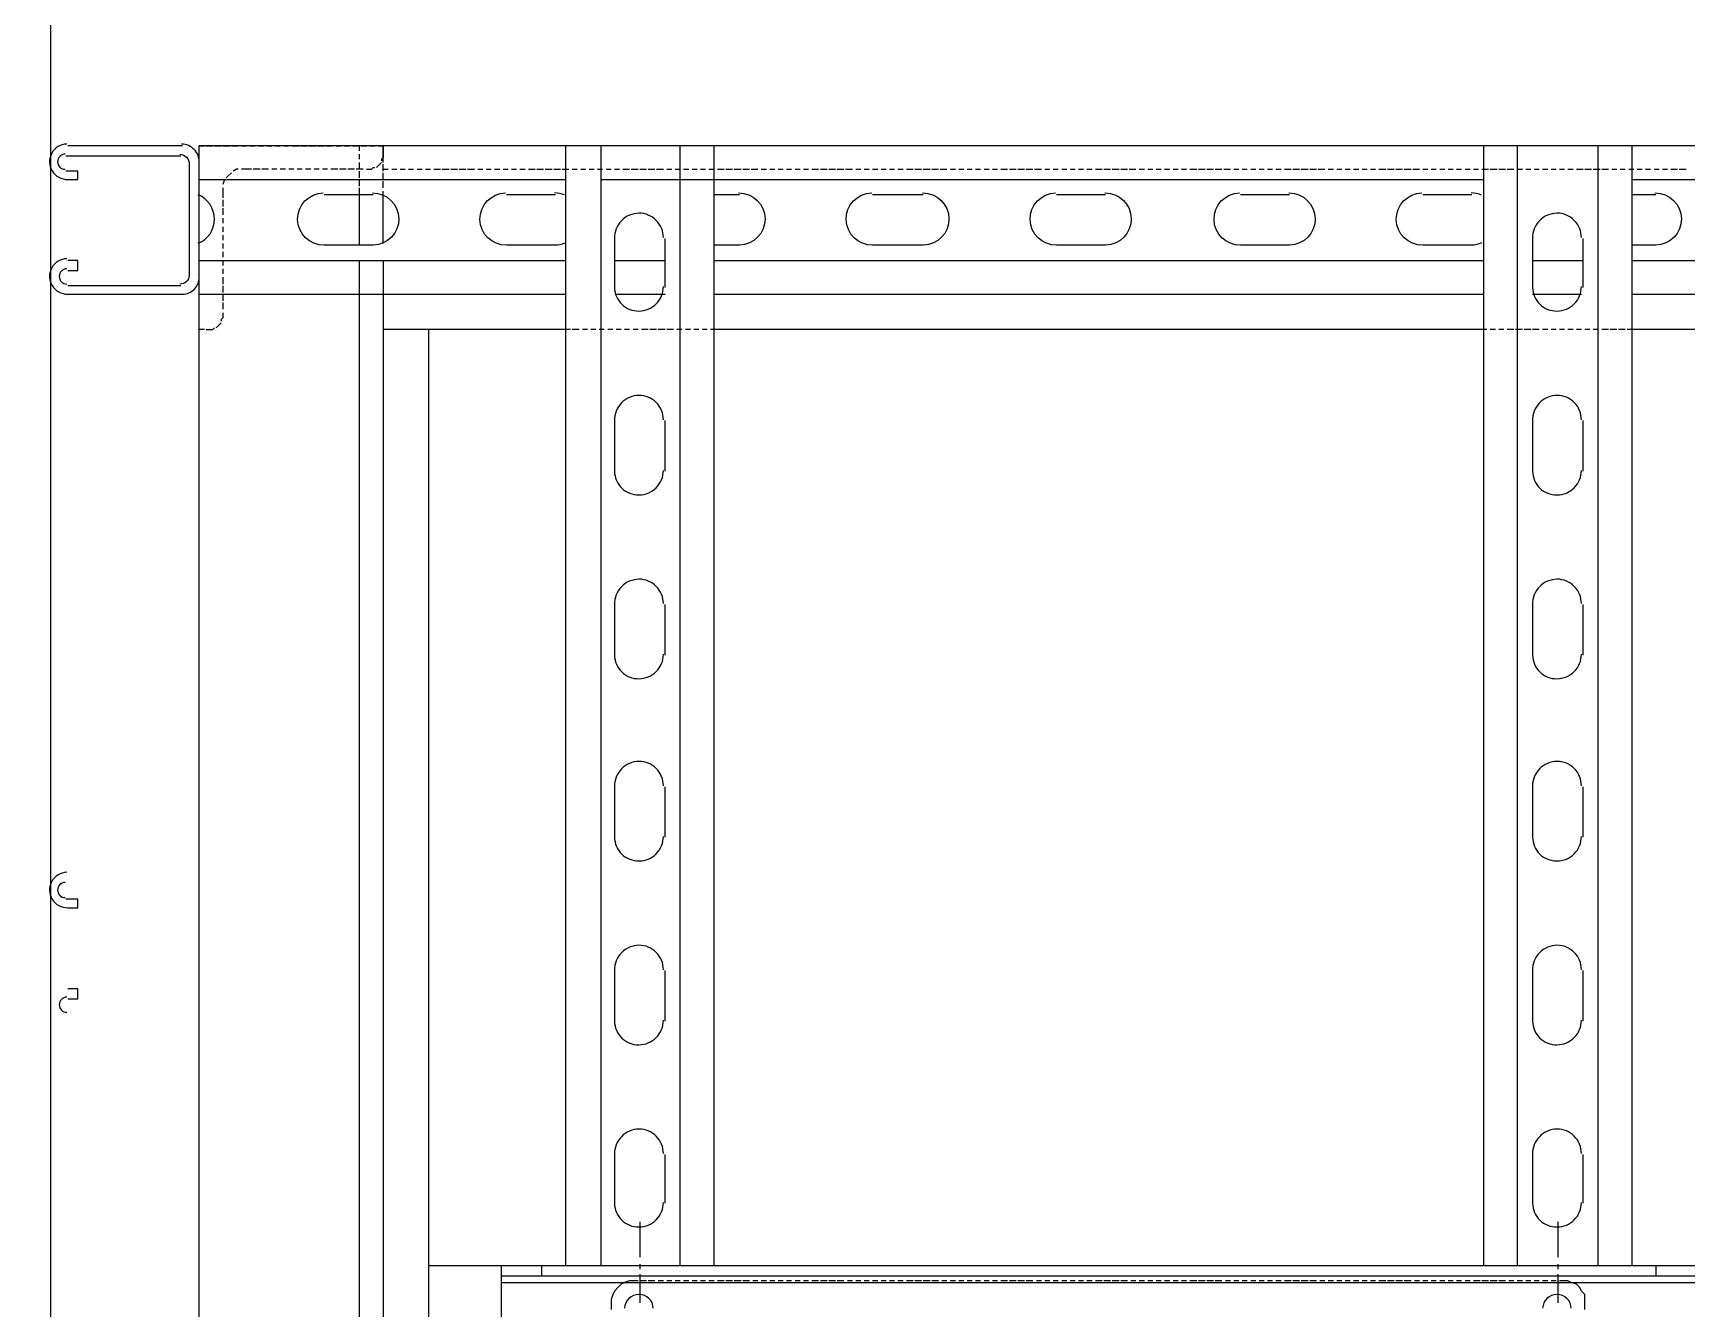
# Model space of a CAD drawing. Header units: feet. Extents: x -4 to 2246, y -9 to 1440.
# Drawn here: x 2076.008 to 2078.622, y 1386.672 to 1388.69 of the extents above; entities that cross this region are included whole.
import ezdxf

# ---------------------------------------------------------------- set-up
doc = ezdxf.new("R2010")
doc.units = ezdxf.units.FT
doc.header["$MEASUREMENT"] = 0
doc.layers.add('PDF8_LP_OBJ-Hidden', color=7, linetype='Continuous')
doc.layers.add('PDF8_LP_OBJ-Misc', color=7, linetype='Continuous')

msp = doc.modelspace()

# ---------------------------------------------------------------- linework, layer by layer
at = {"layer": 'PDF8_LP_OBJ-Hidden', "lineweight": 25}
for points in [[(2076.270812, 1388.503493), (2076.270812, 1388.511494), (2076.278814, 1388.511494)], [(2076.270812, 1388.490157), (2076.270812, 1388.500826)], [(2076.270812, 1388.476821), (2076.270812, 1388.48749)], [(2076.281481, 1388.511494), (2076.29215, 1388.511494)], [(2076.294817, 1388.511494), (2076.305485, 1388.511494)], [(2076.308152, 1388.511494), (2076.318821, 1388.511494)], [(2076.321488, 1388.511494), (2076.332157, 1388.511494)], [(2076.337491, 1388.511494), (2076.345493, 1388.511494)], [(2076.350827, 1388.511494), (2076.358829, 1388.511494)], [(2076.364163, 1388.511494), (2076.372164, 1388.511494)], [(2076.377499, 1388.511494), (2076.3855, 1388.511494)], [(2076.390835, 1388.511494), (2076.398836, 1388.511494)], [(2076.40417, 1388.511494), (2076.412172, 1388.511494)], [(2076.417506, 1388.511494), (2076.428175, 1388.511494)], [(2076.430842, 1388.511494), (2076.441511, 1388.511494)], [(2076.444178, 1388.511494), (2076.454846, 1388.511494)], [(2076.457514, 1388.511494), (2076.468182, 1388.511494)], [(2076.470849, 1388.511494), (2076.481518, 1388.511494)], [(2076.486852, 1388.511494), (2076.494854, 1388.511494)], [(2076.500188, 1388.511494), (2076.50819, 1388.511494)], [(2076.513524, 1388.511494), (2076.521526, 1388.511494)], [(2076.524193, 1388.503493), (2076.524193, 1388.511494)], [(2076.524193, 1388.490157), (2076.524193, 1388.498158)], [(2076.52686, 1388.511494), (2076.534861, 1388.511494)], [(2076.540196, 1388.511494), (2076.548197, 1388.511494)], [(2076.553531, 1388.511494), (2076.561533, 1388.511494)], [(2076.561533, 1388.492824), (2076.558866, 1388.490157), (2076.558866, 1388.48749)], [(2076.561533, 1388.484823), (2076.561533, 1388.511494)], [(2076.270812, 1388.463485), (2076.270812, 1388.474154)], [(2076.321488, 1388.46882), (2076.316154, 1388.463485), (2076.313487, 1388.460818)], [(2076.332157, 1388.474154), (2076.32949, 1388.474154), (2076.324155, 1388.471487)], [(2076.353494, 1388.474154), (2076.337491, 1388.474154)], [(2076.36683, 1388.474154), (2076.356161, 1388.474154)], [(2076.380166, 1388.474154), (2076.369497, 1388.474154)], [(2076.393502, 1388.474154), (2076.3855, 1388.474154)], [(2076.406838, 1388.474154), (2076.398836, 1388.474154)], [(2076.420173, 1388.474154), (2076.412172, 1388.474154)], [(2076.433509, 1388.474154), (2076.425508, 1388.474154)], [(2076.446845, 1388.474154), (2076.438843, 1388.474154)], [(2076.460181, 1388.474154), (2076.452179, 1388.474154)], [(2076.473517, 1388.474154), (2076.465515, 1388.474154)], [(2076.48952, 1388.474154), (2076.478851, 1388.474154)], [(2076.502855, 1388.474154), (2076.492187, 1388.474154)], [(2076.516191, 1388.474154), (2076.505523, 1388.474154)], [(2076.529527, 1388.474154), (2076.518858, 1388.474154)], [(2076.524193, 1388.474154), (2076.524193, 1388.484823)], [(2076.524193, 1388.460818), (2076.524193, 1388.471487)], [(2076.534861, 1388.474154), (2076.542863, 1388.474154), (2076.54553, 1388.476821), (2076.548197, 1388.476821)], [(2076.550864, 1388.476821), (2076.556199, 1388.482155), (2076.558866, 1388.484823)], [(2076.561533, 1388.471487), (2076.561533, 1388.482155)], [(2076.561533, 1388.474154), (2076.569534, 1388.474154)], [(2076.561533, 1388.458151), (2076.561533, 1388.46882)], [(2076.574869, 1388.474154), (2076.58287, 1388.474154)], [(2076.588205, 1388.474154), (2076.596206, 1388.474154)], [(2076.60154, 1388.474154), (2076.609542, 1388.474154)], [(2076.614876, 1388.474154), (2076.622878, 1388.474154)], [(2076.628212, 1388.474154), (2076.636214, 1388.474154)], [(2076.641548, 1388.474154), (2076.652217, 1388.474154)], [(2076.654884, 1388.474154), (2076.665552, 1388.474154)], [(2076.668219, 1388.474154), (2076.678888, 1388.474154)], [(2076.681555, 1388.474154), (2076.692224, 1388.474154)], [(2076.694891, 1388.474154), (2076.70556, 1388.474154)], [(2076.710894, 1388.474154), (2076.718896, 1388.474154)], [(2076.72423, 1388.474154), (2076.732231, 1388.474154)], [(2076.737566, 1388.474154), (2076.745567, 1388.474154)], [(2076.750902, 1388.474154), (2076.758903, 1388.474154)], [(2076.764237, 1388.474154), (2076.772239, 1388.474154)], [(2076.777573, 1388.474154), (2076.785575, 1388.474154)], [(2076.790909, 1388.474154), (2076.801578, 1388.474154)], [(2076.804245, 1388.474154), (2076.814913, 1388.474154)], [(2076.817581, 1388.474154), (2076.828249, 1388.474154)], [(2076.830916, 1388.474154), (2076.841585, 1388.474154)], [(2076.844252, 1388.474154), (2076.854921, 1388.474154)], [(2076.860255, 1388.474154), (2076.868257, 1388.474154)], [(2076.873591, 1388.474154), (2076.881593, 1388.474154)], [(2076.886927, 1388.474154), (2076.894928, 1388.474154)], [(2076.900263, 1388.474154), (2076.908264, 1388.474154)], [(2076.913598, 1388.474154), (2076.9216, 1388.474154)], [(2076.926934, 1388.474154), (2076.934936, 1388.474154)], [(2076.94027, 1388.474154), (2076.950939, 1388.474154)], [(2076.953606, 1388.474154), (2076.964275, 1388.474154)], [(2076.966942, 1388.474154), (2076.97761, 1388.474154)], [(2076.980278, 1388.474154), (2076.990946, 1388.474154)], [(2076.993613, 1388.474154), (2077.004282, 1388.474154)], [(2077.009616, 1388.474154), (2077.017618, 1388.474154)], [(2077.022952, 1388.474154), (2077.030954, 1388.474154)], [(2077.036288, 1388.474154), (2077.044289, 1388.474154)], [(2077.049624, 1388.474154), (2077.057625, 1388.474154)], [(2077.06296, 1388.474154), (2077.070961, 1388.474154)], [(2077.076295, 1388.474154), (2077.084297, 1388.474154)], [(2077.089631, 1388.474154), (2077.1003, 1388.474154)], [(2077.102967, 1388.474154), (2077.113636, 1388.474154)], [(2077.116303, 1388.474154), (2077.126972, 1388.474154)], [(2077.129639, 1388.474154), (2077.140307, 1388.474154)], [(2077.142975, 1388.474154), (2077.153643, 1388.474154)], [(2077.158977, 1388.474154), (2077.166979, 1388.474154)], [(2077.172313, 1388.474154), (2077.180315, 1388.474154)], [(2077.185649, 1388.474154), (2077.193651, 1388.474154)], [(2077.198985, 1388.474154), (2077.206986, 1388.474154)], [(2077.212321, 1388.474154), (2077.220322, 1388.474154)], [(2077.225657, 1388.474154), (2077.233658, 1388.474154)], [(2077.238992, 1388.474154), (2077.249661, 1388.474154)], [(2077.252328, 1388.474154), (2077.262997, 1388.474154)], [(2077.265664, 1388.474154), (2077.276333, 1388.474154)], [(2077.279, 1388.474154), (2077.289668, 1388.474154)], [(2077.292336, 1388.474154), (2077.303004, 1388.474154)], [(2077.308339, 1388.474154), (2077.31634, 1388.474154)], [(2077.321674, 1388.474154), (2077.329676, 1388.474154)], [(2077.33501, 1388.474154), (2077.343012, 1388.474154)], [(2077.348346, 1388.474154), (2077.356348, 1388.474154)], [(2077.361682, 1388.474154), (2077.369683, 1388.474154)], [(2077.375018, 1388.474154), (2077.383019, 1388.474154)], [(2077.388354, 1388.474154), (2077.399022, 1388.474154)], [(2077.401689, 1388.474154), (2077.412358, 1388.474154)], [(2077.415025, 1388.474154), (2077.425694, 1388.474154)], [(2077.428361, 1388.474154), (2077.43903, 1388.474154)], [(2077.441697, 1388.474154), (2077.452365, 1388.474154)], [(2077.4577, 1388.474154), (2077.465701, 1388.474154)], [(2077.471036, 1388.474154), (2077.479037, 1388.474154)], [(2077.484371, 1388.474154), (2077.492373, 1388.474154)], [(2077.497707, 1388.474154), (2077.505709, 1388.474154)], [(2077.511043, 1388.474154), (2077.519045, 1388.474154)], [(2077.524379, 1388.474154), (2077.53238, 1388.474154)], [(2077.537715, 1388.474154), (2077.548383, 1388.474154)], [(2077.55105, 1388.474154), (2077.561719, 1388.474154)], [(2077.564386, 1388.474154), (2077.575055, 1388.474154)], [(2077.577722, 1388.474154), (2077.588391, 1388.474154)], [(2077.591058, 1388.474154), (2077.601727, 1388.474154)], [(2077.607061, 1388.474154), (2077.615062, 1388.474154)], [(2077.620397, 1388.474154), (2077.628398, 1388.474154)], [(2077.633733, 1388.474154), (2077.641734, 1388.474154)], [(2077.647068, 1388.474154), (2077.65507, 1388.474154)], [(2077.660404, 1388.474154), (2077.668406, 1388.474154)], [(2077.67374, 1388.474154), (2077.681741, 1388.474154)], [(2077.687076, 1388.474154), (2077.697744, 1388.474154)], [(2077.700412, 1388.474154), (2077.71108, 1388.474154)], [(2077.713747, 1388.474154), (2077.724416, 1388.474154)], [(2077.727083, 1388.474154), (2077.737752, 1388.474154)], [(2077.740419, 1388.474154), (2077.751088, 1388.474154)], [(2077.756422, 1388.474154), (2077.764424, 1388.474154)], [(2077.769758, 1388.474154), (2077.777759, 1388.474154)], [(2077.783094, 1388.474154), (2077.791095, 1388.474154)], [(2077.796429, 1388.474154), (2077.804431, 1388.474154)], [(2077.809765, 1388.474154), (2077.817767, 1388.474154)], [(2077.823101, 1388.474154), (2077.831103, 1388.474154)], [(2077.836437, 1388.474154), (2077.847106, 1388.474154)], [(2077.849773, 1388.474154), (2077.860441, 1388.474154)], [(2077.863109, 1388.474154), (2077.873777, 1388.474154)], [(2077.876444, 1388.474154), (2077.887113, 1388.474154)], [(2077.88978, 1388.474154), (2077.900449, 1388.474154)], [(2077.905783, 1388.474154), (2077.913785, 1388.474154)], [(2077.919119, 1388.474154), (2077.92712, 1388.474154)], [(2077.932455, 1388.474154), (2077.940456, 1388.474154)], [(2077.945791, 1388.474154), (2077.953792, 1388.474154)], [(2077.959126, 1388.474154), (2077.967128, 1388.474154)], [(2077.972462, 1388.474154), (2077.980464, 1388.474154)], [(2077.985798, 1388.474154), (2077.996467, 1388.474154)], [(2077.999134, 1388.474154), (2078.009803, 1388.474154)], [(2078.01247, 1388.474154), (2078.023138, 1388.474154)], [(2078.025805, 1388.474154), (2078.036474, 1388.474154)], [(2078.039141, 1388.474154), (2078.04981, 1388.474154)], [(2078.055144, 1388.474154), (2078.063146, 1388.474154)], [(2078.06848, 1388.474154), (2078.076482, 1388.474154)], [(2078.081816, 1388.474154), (2078.089817, 1388.474154)], [(2078.095152, 1388.474154), (2078.103153, 1388.474154)], [(2078.108488, 1388.474154), (2078.116489, 1388.474154)], [(2078.121823, 1388.474154), (2078.129825, 1388.474154)], [(2078.135159, 1388.474154), (2078.145828, 1388.474154)], [(2078.148495, 1388.474154), (2078.159164, 1388.474154)], [(2078.161831, 1388.474154), (2078.172499, 1388.474154)], [(2078.175167, 1388.474154), (2078.185835, 1388.474154)], [(2078.188502, 1388.474154), (2078.199171, 1388.474154)], [(2078.204505, 1388.474154), (2078.212507, 1388.474154)], [(2078.217841, 1388.474154), (2078.225843, 1388.474154)], [(2078.231177, 1388.474154), (2078.239179, 1388.474154)], [(2078.244513, 1388.474154), (2078.252514, 1388.474154)], [(2078.257849, 1388.474154), (2078.26585, 1388.474154)], [(2078.271184, 1388.474154), (2078.279186, 1388.474154)], [(2078.28452, 1388.474154), (2078.292522, 1388.474154)], [(2078.297856, 1388.474154), (2078.308525, 1388.474154)], [(2078.311192, 1388.474154), (2078.321861, 1388.474154)], [(2078.324528, 1388.474154), (2078.335196, 1388.474154)], [(2078.337864, 1388.474154), (2078.348532, 1388.474154)], [(2078.353867, 1388.474154), (2078.361868, 1388.474154)], [(2078.367202, 1388.474154), (2078.375204, 1388.474154)], [(2078.380538, 1388.474154), (2078.38854, 1388.474154)], [(2078.393874, 1388.474154), (2078.401875, 1388.474154)], [(2078.40721, 1388.474154), (2078.415211, 1388.474154)], [(2078.420546, 1388.474154), (2078.428547, 1388.474154)], [(2078.433881, 1388.474154), (2078.441883, 1388.474154)], [(2078.447217, 1388.474154), (2078.457886, 1388.474154)], [(2078.460553, 1388.474154), (2078.471222, 1388.474154)], [(2078.473889, 1388.474154), (2078.484558, 1388.474154)], [(2078.487225, 1388.474154), (2078.497893, 1388.474154)], [(2078.503228, 1388.474154), (2078.511229, 1388.474154)], [(2078.516563, 1388.474154), (2078.524565, 1388.474154)], [(2078.529899, 1388.474154), (2078.537901, 1388.474154)], [(2078.543235, 1388.474154), (2078.551237, 1388.474154)], [(2078.556571, 1388.474154), (2078.564572, 1388.474154)], [(2078.569907, 1388.474154), (2078.577908, 1388.474154)], [(2078.583243, 1388.474154), (2078.591244, 1388.474154)], [(2078.596578, 1388.474154), (2078.607247, 1388.474154)], [(2078.609914, 1388.474154), (2078.620583, 1388.474154)], [(2076.270812, 1388.45015), (2076.270812, 1388.458151)], [(2076.270812, 1388.436814), (2076.270812, 1388.444815)], [(2076.31082, 1388.458151), (2076.308152, 1388.45015)], [(2076.308152, 1388.444815), (2076.308152, 1388.428812)], [(2076.524193, 1388.447482), (2076.524193, 1388.458151)], [(2076.524193, 1388.434147), (2076.524193, 1388.444815)], [(2076.561533, 1388.444815), (2076.561533, 1388.455484)], [(2076.561533, 1388.431479), (2076.561533, 1388.439481)], [(2076.270812, 1388.423478), (2076.270812, 1388.431479)], [(2076.270812, 1388.410142), (2076.270812, 1388.418144)], [(2076.308152, 1388.426145), (2076.308152, 1388.415476)], [(2076.308152, 1388.412809), (2076.308152, 1388.402141)], [(2076.270812, 1388.396806), (2076.270812, 1388.404808)], [(2076.270812, 1388.38347), (2076.270812, 1388.391472)], [(2076.308152, 1388.396806), (2076.308152, 1388.388805)], [(2076.308152, 1388.38347), (2076.308152, 1388.375469)], [(2076.270812, 1388.370135), (2076.270812, 1388.378136)], [(2076.270812, 1388.354132), (2076.270812, 1388.3648)], [(2076.308152, 1388.370135), (2076.308152, 1388.362133)], [(2076.308152, 1388.356799), (2076.308152, 1388.348797)], [(2076.270812, 1388.340796), (2076.270812, 1388.351464)], [(2076.270812, 1388.32746), (2076.270812, 1388.338129)], [(2076.308152, 1388.343463), (2076.308152, 1388.335462)], [(2076.270812, 1388.314124), (2076.270812, 1388.324793)], [(2076.270812, 1388.300788), (2076.270812, 1388.30879)], [(2076.308152, 1388.330127), (2076.308152, 1388.322126)], [(2076.308152, 1388.316791), (2076.308152, 1388.30879)], [(2076.270812, 1388.287453), (2076.270812, 1388.295454)], [(2076.270812, 1388.274117), (2076.270812, 1388.282118)], [(2076.308152, 1388.303456), (2076.308152, 1388.292787)], [(2076.308152, 1388.29012), (2076.308152, 1388.279451)], [(2076.270812, 1388.260781), (2076.270812, 1388.268782)], [(2076.270812, 1388.247445), (2076.270812, 1388.255447)], [(2076.308152, 1388.276784), (2076.308152, 1388.266115)], [(2076.308152, 1388.263448), (2076.308152, 1388.252779)], [(2076.270812, 1388.234109), (2076.270812, 1388.242111)], [(2076.278814, 1388.220774), (2076.270812, 1388.220774), (2076.270812, 1388.228775)], [(2076.297484, 1388.223441), (2076.300151, 1388.226108), (2076.305485, 1388.231442)], [(2076.308152, 1388.247445), (2076.308152, 1388.239444), (2076.305485, 1388.236776), (2076.305485, 1388.234109)], [(2076.281481, 1388.220774), (2076.29215, 1388.220774), (2076.294817, 1388.223441)], [(2076.857588, 1388.220774), (2076.849587, 1388.220774)], [(2076.870924, 1388.220774), (2076.860255, 1388.220774)], [(2076.88426, 1388.220774), (2076.876258, 1388.220774)], [(2076.897596, 1388.220774), (2076.889594, 1388.220774)], [(2076.910931, 1388.220774), (2076.90293, 1388.220774)], [(2076.924267, 1388.220774), (2076.916266, 1388.220774)], [(2076.937603, 1388.220774), (2076.929601, 1388.220774)], [(2076.950939, 1388.220774), (2076.942937, 1388.220774)], [(2076.964275, 1388.220774), (2076.956273, 1388.220774)], [(2076.980278, 1388.220774), (2076.969609, 1388.220774)], [(2076.993613, 1388.220774), (2076.982945, 1388.220774)], [(2077.006949, 1388.220774), (2076.996281, 1388.220774)], [(2077.020285, 1388.220774), (2077.009616, 1388.220774)], [(2077.033621, 1388.220774), (2077.025619, 1388.220774)], [(2077.046957, 1388.220774), (2077.038955, 1388.220774)], [(2077.060292, 1388.220774), (2077.052291, 1388.220774)], [(2077.073628, 1388.220774), (2077.065627, 1388.220774)], [(2077.084297, 1388.220774), (2077.078963, 1388.220774)], [(2078.305858, 1388.220774), (2078.300523, 1388.220774)], [(2078.319193, 1388.220774), (2078.311192, 1388.220774)], [(2078.332529, 1388.220774), (2078.324528, 1388.220774)], [(2078.348532, 1388.220774), (2078.337864, 1388.220774)], [(2078.361868, 1388.220774), (2078.351199, 1388.220774)], [(2078.375204, 1388.220774), (2078.364535, 1388.220774)], [(2078.38854, 1388.220774), (2078.377871, 1388.220774)], [(2078.401875, 1388.220774), (2078.393874, 1388.220774)], [(2078.415211, 1388.220774), (2078.40721, 1388.220774)], [(2078.428547, 1388.220774), (2078.420546, 1388.220774)], [(2078.441883, 1388.220774), (2078.433881, 1388.220774)], [(2078.455219, 1388.220774), (2078.447217, 1388.220774)], [(2078.468555, 1388.220774), (2078.460553, 1388.220774)], [(2078.48189, 1388.220774), (2078.473889, 1388.220774)], [(2078.497893, 1388.220774), (2078.487225, 1388.220774)], [(2078.511229, 1388.220774), (2078.500561, 1388.220774)], [(2078.524565, 1388.220774), (2078.513896, 1388.220774)], [(2078.535234, 1388.220774), (2078.527232, 1388.220774)], [(2076.964275, 1386.716494), (2076.950939, 1386.716494), (2076.942937, 1386.713826), (2076.937603, 1386.711159), (2076.932269, 1386.705825), (2076.926934, 1386.700491), (2076.924267, 1386.695156), (2076.9216, 1386.687155), (2076.9216, 1386.671152)], [(2076.97761, 1386.716494), (2076.966942, 1386.716494)], [(2076.990946, 1386.716494), (2076.980278, 1386.716494)], [(2077.004282, 1386.716494), (2076.996281, 1386.716494)], [(2077.017618, 1386.716494), (2077.009616, 1386.716494)], [(2077.030954, 1386.716494), (2077.022952, 1386.716494)], [(2077.044289, 1386.716494), (2077.036288, 1386.716494)], [(2077.057625, 1386.716494), (2077.049624, 1386.716494)], [(2077.070961, 1386.716494), (2077.06296, 1386.716494)], [(2077.084297, 1386.716494), (2077.076295, 1386.716494)], [(2077.1003, 1386.716494), (2077.089631, 1386.716494)], [(2077.113636, 1386.716494), (2077.102967, 1386.716494)], [(2077.126972, 1386.716494), (2077.116303, 1386.716494)], [(2077.140307, 1386.716494), (2077.129639, 1386.716494)], [(2077.153643, 1386.716494), (2077.145642, 1386.716494)], [(2077.166979, 1386.716494), (2077.158977, 1386.716494)], [(2077.180315, 1386.716494), (2077.172313, 1386.716494)], [(2077.193651, 1386.716494), (2077.185649, 1386.716494)], [(2077.206986, 1386.716494), (2077.198985, 1386.716494)], [(2077.220322, 1386.716494), (2077.212321, 1386.716494)], [(2077.233658, 1386.716494), (2077.225657, 1386.716494)], [(2077.249661, 1386.716494), (2077.238992, 1386.716494)], [(2077.262997, 1386.716494), (2077.252328, 1386.716494)], [(2077.276333, 1386.716494), (2077.265664, 1386.716494)], [(2077.289668, 1386.716494), (2077.279, 1386.716494)], [(2077.303004, 1386.716494), (2077.295003, 1386.716494)], [(2077.31634, 1386.716494), (2077.308339, 1386.716494)], [(2077.329676, 1386.716494), (2077.321674, 1386.716494)], [(2077.343012, 1386.716494), (2077.33501, 1386.716494)], [(2077.356348, 1386.716494), (2077.348346, 1386.716494)], [(2077.369683, 1386.716494), (2077.361682, 1386.716494)], [(2077.383019, 1386.716494), (2077.375018, 1386.716494)], [(2077.399022, 1386.716494), (2077.388354, 1386.716494)], [(2077.412358, 1386.716494), (2077.401689, 1386.716494)], [(2077.425694, 1386.716494), (2077.415025, 1386.716494)], [(2077.43903, 1386.716494), (2077.428361, 1386.716494)], [(2077.452365, 1386.716494), (2077.444364, 1386.716494)], [(2077.465701, 1386.716494), (2077.4577, 1386.716494)], [(2077.479037, 1386.716494), (2077.471036, 1386.716494)], [(2077.492373, 1386.716494), (2077.484371, 1386.716494)], [(2077.505709, 1386.716494), (2077.497707, 1386.716494)], [(2077.519045, 1386.716494), (2077.511043, 1386.716494)], [(2077.53238, 1386.716494), (2077.524379, 1386.716494)], [(2077.548383, 1386.716494), (2077.537715, 1386.716494)], [(2077.561719, 1386.716494), (2077.55105, 1386.716494)], [(2077.575055, 1386.716494), (2077.564386, 1386.716494)], [(2077.588391, 1386.716494), (2077.577722, 1386.716494)], [(2077.601727, 1386.716494), (2077.593725, 1386.716494)], [(2077.615062, 1386.716494), (2077.607061, 1386.716494)], [(2077.628398, 1386.716494), (2077.620397, 1386.716494)], [(2077.641734, 1386.716494), (2077.633733, 1386.716494)], [(2077.65507, 1386.716494), (2077.647068, 1386.716494)], [(2077.668406, 1386.716494), (2077.660404, 1386.716494)], [(2077.681741, 1386.716494), (2077.67374, 1386.716494)], [(2077.697744, 1386.716494), (2077.687076, 1386.716494)], [(2077.71108, 1386.716494), (2077.700412, 1386.716494)], [(2077.724416, 1386.716494), (2077.713747, 1386.716494)], [(2077.737752, 1386.716494), (2077.727083, 1386.716494)], [(2077.751088, 1386.716494), (2077.743086, 1386.716494)], [(2077.764424, 1386.716494), (2077.756422, 1386.716494)], [(2077.777759, 1386.716494), (2077.769758, 1386.716494)], [(2077.791095, 1386.716494), (2077.783094, 1386.716494)], [(2077.804431, 1386.716494), (2077.796429, 1386.716494)], [(2077.817767, 1386.716494), (2077.809765, 1386.716494)], [(2077.831103, 1386.716494), (2077.823101, 1386.716494)], [(2077.847106, 1386.716494), (2077.836437, 1386.716494)], [(2077.860441, 1386.716494), (2077.849773, 1386.716494)], [(2077.873777, 1386.716494), (2077.863109, 1386.716494)], [(2077.887113, 1386.716494), (2077.876444, 1386.716494)], [(2077.900449, 1386.716494), (2077.892447, 1386.716494)], [(2077.913785, 1386.716494), (2077.905783, 1386.716494)], [(2077.92712, 1386.716494), (2077.919119, 1386.716494)], [(2077.940456, 1386.716494), (2077.932455, 1386.716494)], [(2077.953792, 1386.716494), (2077.945791, 1386.716494)], [(2077.967128, 1386.716494), (2077.959126, 1386.716494)], [(2077.980464, 1386.716494), (2077.972462, 1386.716494)], [(2077.996467, 1386.716494), (2077.985798, 1386.716494)], [(2078.009803, 1386.716494), (2077.999134, 1386.716494)], [(2078.023138, 1386.716494), (2078.01247, 1386.716494)], [(2078.036474, 1386.716494), (2078.025805, 1386.716494)], [(2078.04981, 1386.716494), (2078.041808, 1386.716494)], [(2078.063146, 1386.716494), (2078.055144, 1386.716494)], [(2078.076482, 1386.716494), (2078.06848, 1386.716494)], [(2078.089817, 1386.716494), (2078.081816, 1386.716494)], [(2078.103153, 1386.716494), (2078.095152, 1386.716494)], [(2078.116489, 1386.716494), (2078.108488, 1386.716494)], [(2078.129825, 1386.716494), (2078.121823, 1386.716494)], [(2078.145828, 1386.716494), (2078.135159, 1386.716494)], [(2078.159164, 1386.716494), (2078.148495, 1386.716494)], [(2078.172499, 1386.716494), (2078.161831, 1386.716494)], [(2078.185835, 1386.716494), (2078.175167, 1386.716494)], [(2078.199171, 1386.716494), (2078.19117, 1386.716494)], [(2078.212507, 1386.716494), (2078.204505, 1386.716494)], [(2078.225843, 1386.716494), (2078.217841, 1386.716494)], [(2078.239179, 1386.716494), (2078.231177, 1386.716494)], [(2078.252514, 1386.716494), (2078.244513, 1386.716494)], [(2078.26585, 1386.716494), (2078.257849, 1386.716494)], [(2078.279186, 1386.716494), (2078.271184, 1386.716494)], [(2078.295189, 1386.716494), (2078.28452, 1386.716494)], [(2078.308525, 1386.716494), (2078.297856, 1386.716494)], [(2078.321861, 1386.716494), (2078.311192, 1386.716494)], [(2078.335196, 1386.716494), (2078.324528, 1386.716494)], [(2078.348532, 1386.716494), (2078.340531, 1386.716494)], [(2078.361868, 1386.716494), (2078.353867, 1386.716494)], [(2078.375204, 1386.716494), (2078.367202, 1386.716494)], [(2078.38854, 1386.716494), (2078.380538, 1386.716494)], [(2078.401875, 1386.716494), (2078.393874, 1386.716494)], [(2078.415211, 1386.716494), (2078.40721, 1386.716494)], [(2078.460553, 1386.671152), (2078.460553, 1386.695156), (2078.455219, 1386.700491), (2078.452552, 1386.705825), (2078.447217, 1386.711159), (2078.439216, 1386.713826), (2078.433881, 1386.716494), (2078.420546, 1386.716494)]]:
    msp.add_lwpolyline(points, dxfattribs=at)
at = {"layer": 'PDF8_LP_OBJ-Misc', "lineweight": 25}
for points in [[(2076.036102, 1380.787323), (2076.036102, 1389.597779), (2075.801392, 1389.597779), (2075.801392, 1380.787323)], [(2076.060106, 1388.495491), (2076.241473, 1388.495491)], [(2076.244141, 1388.511494), (2076.062773, 1388.511494)], [(2081.341089, 1388.511494), (2076.270812, 1388.511494)], [(2076.561533, 1382.483706), (2076.561533, 1377.504112), (2076.270812, 1377.504112), (2076.270812, 1388.511494)], [(2076.561533, 1388.511494), (2076.561533, 1388.492824)], [(2076.849587, 1388.511494), (2076.849587, 1386.740498)], [(2076.905597, 1388.511494), (2076.905597, 1386.740498)], [(2077.030954, 1386.740498), (2077.030954, 1388.511494)], [(2077.084297, 1386.740498), (2077.084297, 1388.511494)], [(2078.300523, 1388.511494), (2078.300523, 1386.740498)], [(2078.353867, 1388.511494), (2078.353867, 1386.740498)], [(2078.48189, 1386.740498), (2078.48189, 1388.511494)], [(2078.535234, 1386.740498), (2078.535234, 1388.511494)], [(2076.270812, 1388.458151), (2076.849587, 1388.458151)], [(2076.905597, 1388.458151), (2078.300523, 1388.458151)], [(2078.535234, 1388.458151), (2081.341089, 1388.458151)], [(2076.468182, 1388.434147), (2076.54553, 1388.434147)], [(2076.524193, 1388.354132), (2076.524193, 1388.434147)], [(2076.561533, 1388.356799), (2076.561533, 1388.431479)], [(2076.756236, 1388.434147), (2076.833584, 1388.434147)], [(2077.084297, 1388.434147), (2077.124304, 1388.434147)], [(2077.33501, 1388.434147), (2077.415025, 1388.434147)], [(2077.625731, 1388.434147), (2077.703079, 1388.434147)], [(2077.916452, 1388.434147), (2077.9938, 1388.434147)], [(2078.204505, 1388.434147), (2078.281853, 1388.434147)], [(2078.535234, 1388.434147), (2078.572574, 1388.434147)], [(2077.006949, 1388.287453), (2077.006949, 1388.3648)], [(2078.457886, 1388.287453), (2078.457886, 1388.3648)], [(2076.062773, 1388.314124), (2076.078776, 1388.314124), (2076.078776, 1388.330127), (2076.062773, 1388.330127)], [(2076.270812, 1388.330127), (2076.849587, 1388.330127)], [(2076.524193, 1385.614955), (2076.524193, 1388.330127)], [(2076.561533, 1388.330127), (2076.561533, 1385.614955)], [(2076.926934, 1388.330127), (2077.006949, 1388.330127)], [(2077.084297, 1388.330127), (2078.300523, 1388.330127)], [(2078.377871, 1388.330127), (2078.457886, 1388.330127)], [(2078.535234, 1388.330127), (2081.341089, 1388.330127)], [(2076.241473, 1388.29012), (2076.062773, 1388.29012)], [(2076.270812, 1388.276784), (2076.849587, 1388.276784)], [(2076.929601, 1388.276784), (2077.006949, 1388.276784)], [(2077.084297, 1388.276784), (2078.300523, 1388.276784)], [(2078.377871, 1388.276784), (2078.455219, 1388.276784)], [(2078.535234, 1388.276784), (2081.341089, 1388.276784)], [(2076.849587, 1388.220774), (2076.561533, 1388.220774)], [(2076.633546, 1385.614955), (2076.633546, 1388.220774)], [(2078.300523, 1388.220774), (2077.084297, 1388.220774)], [(2081.050368, 1388.220774), (2078.535234, 1388.220774)], [(2077.006949, 1387.996732), (2077.006949, 1388.076747)], [(2078.457886, 1387.996732), (2078.457886, 1388.076747)], [(2077.006949, 1387.706011), (2077.006949, 1387.786026)], [(2078.457886, 1387.706011), (2078.457886, 1387.786026)], [(2077.006949, 1387.417957), (2077.006949, 1387.497972)], [(2078.457886, 1387.417957), (2078.457886, 1387.497972)], [(2077.006949, 1387.127237), (2077.006949, 1387.207252)], [(2078.457886, 1387.127237), (2078.457886, 1387.207252)], [(2076.062773, 1387.162533), (2076.078776, 1387.162533), (2076.078776, 1387.178536), (2076.062773, 1387.178536)], [(2077.006949, 1386.839183), (2077.006949, 1386.916531)], [(2078.457886, 1386.839183), (2078.457886, 1386.916531)], [(2076.966942, 1386.809844), (2076.966942, 1386.753834)], [(2078.417878, 1386.809844), (2078.417878, 1386.753834)], [(2078.796616, 1386.740498), (2076.633546, 1386.740498)], [(2076.748234, 1386.628477), (2076.748234, 1386.740498)], [(2076.812246, 1386.724495), (2076.812246, 1386.740498)], [(2076.966942, 1386.743165), (2076.966942, 1386.735164)], [(2078.417878, 1386.743165), (2078.417878, 1386.735164)], [(2078.572574, 1386.740498), (2078.572574, 1386.724495)], [(2076.748234, 1386.724495), (2078.639253, 1386.724495)], [(2076.748234, 1386.713826), (2078.639253, 1386.713826)], [(2076.966942, 1386.727162), (2076.966942, 1386.68182)], [(2078.417878, 1386.727162), (2078.417878, 1386.68182)]]:
    msp.add_lwpolyline(points, dxfattribs=at)
for points in [[(2076.06144, 1388.514161, 1.00000002), (2076.062773, 1388.458151), (2076.078776, 1388.458151), (2076.078776, 1388.471487), (2076.060106, 1388.471487)], [(2076.270812, 1388.484823, 0.41421357), (2076.242807, 1388.514161)], [(2076.24014, 1388.498158, -0.41421409), (2076.254809, 1388.482155), (2076.254809, 1388.306123, -0.41421409), (2076.24014, 1388.292787)], [(2076.544347, 1388.436813, -0.99636306), (2076.54553, 1388.354132), (2076.468182, 1388.354132, -0.99636306), (2076.466698, 1388.436813)], [(2076.847766, 1388.357154, -0.09556325), (2076.833584, 1388.354132), (2076.756236, 1388.354132, -0.99636306), (2076.754752, 1388.436813)], [(2077.123121, 1388.436813, -0.99636306), (2077.124304, 1388.354132), (2077.084297, 1388.354132)], [(2077.413842, 1388.436813, -0.99636306), (2077.415025, 1388.354132), (2077.33501, 1388.354132, -0.99636306), (2077.333526, 1388.436813)], [(2077.701896, 1388.436813, -0.99636306), (2077.703079, 1388.354132), (2077.625731, 1388.354132, -0.99636306), (2077.624247, 1388.436813)], [(2077.992617, 1388.436813, -0.99636306), (2077.9938, 1388.354132), (2077.916452, 1388.354132, -0.99636306), (2077.914968, 1388.436813)], [(2078.297501, 1388.35778, -0.1052967), (2078.281853, 1388.354132), (2078.204505, 1388.354132, -0.99636306), (2078.203021, 1388.436813)], [(2078.571391, 1388.436813, -0.99636306), (2078.572574, 1388.354132), (2078.535234, 1388.354132)], [(2077.004282, 1388.366134, 0.41421362), (2076.965608, 1388.404808, 0.41421362), (2076.926934, 1388.3648), (2076.926934, 1388.287453, 0.41421362), (2076.965608, 1388.250112, 0.41421362), (2077.004282, 1388.288786)], [(2078.455219, 1388.366134, 0.41421362), (2078.416545, 1388.404808, 0.41421362), (2078.377871, 1388.3648), (2078.377871, 1388.287453, 0.41421362), (2078.416545, 1388.250112, 0.41421362), (2078.455219, 1388.288786)], [(2076.06144, 1388.332794, 1.00000002), (2076.062773, 1388.276784), (2076.244141, 1388.276784, 0.41421357), (2076.270812, 1388.303456)], [(2077.004282, 1388.07808, 0.41421362), (2076.965608, 1388.116754, 0.41421362), (2076.926934, 1388.076747), (2076.926934, 1387.996732, 0.41421362), (2076.965608, 1387.959392, 0.41421362), (2077.004282, 1387.998065)], [(2078.455219, 1388.07808, 0.41421362), (2078.416545, 1388.116754, 0.41421362), (2078.377871, 1388.076747), (2078.377871, 1387.996732, 0.41421362), (2078.416545, 1387.959392, 0.41421362), (2078.455219, 1387.998065)], [(2077.004282, 1387.78736, 0.41421362), (2076.965608, 1387.826033, 0.41421362), (2076.926934, 1387.786026), (2076.926934, 1387.706011, 0.41421362), (2076.965608, 1387.668671, 0.41421362), (2077.004282, 1387.707345)], [(2078.455219, 1387.78736, 0.41421362), (2078.416545, 1387.826033, 0.41421362), (2078.377871, 1387.786026), (2078.377871, 1387.706011, 0.41421362), (2078.416545, 1387.668671, 0.41421362), (2078.455219, 1387.707345)], [(2077.004282, 1387.499306, 0.41421362), (2076.965608, 1387.53798, 0.41421362), (2076.926934, 1387.497972), (2076.926934, 1387.417957, 0.41421362), (2076.965608, 1387.380617, 0.41421362), (2077.004282, 1387.419291)], [(2078.455219, 1387.499306, 0.41421362), (2078.416545, 1387.53798, 0.41421362), (2078.377871, 1387.497972), (2078.377871, 1387.417957, 0.41421362), (2078.416545, 1387.380617, 0.41421362), (2078.455219, 1387.419291)], [(2076.06144, 1387.362571, 1.00000002), (2076.062773, 1387.30656), (2076.078776, 1387.30656), (2076.078776, 1387.319896), (2076.060106, 1387.319896)], [(2077.004282, 1387.208585, 0.41421362), (2076.965608, 1387.247259, 0.41421362), (2076.926934, 1387.207252), (2076.926934, 1387.127237, 0.41421362), (2076.965608, 1387.089896, 0.41421362), (2077.004282, 1387.12857)], [(2078.455219, 1387.208585, 0.41421362), (2078.416545, 1387.247259, 0.41421362), (2078.377871, 1387.207252), (2078.377871, 1387.127237, 0.41421362), (2078.416545, 1387.089896, 0.41421362), (2078.455219, 1387.12857)], [(2077.004282, 1386.917864, 0.41421362), (2076.965608, 1386.956538, 0.41421362), (2076.926934, 1386.916531), (2076.926934, 1386.839183, 0.41421362), (2076.965608, 1386.801843, 0.41421362), (2077.004282, 1386.840517)], [(2078.455219, 1386.917864, 0.41421362), (2078.416545, 1386.956538, 0.41421362), (2078.377871, 1386.916531), (2078.377871, 1386.839183, 0.41421362), (2078.416545, 1386.801843, 0.41421362), (2078.455219, 1386.840517)]]:
    msp.add_lwpolyline(points, format="xyb", dxfattribs=at)
for centre, radius, start, end in [((2076.058773, 1388.486156), 0.012002, 90.000022, 269.999978), ((2076.83225, 1388.395472), 0.041341, 67.955976, 89.791152), ((2078.28052, 1388.395473), 0.041341, 65.747588, 89.791216), ((2076.253476, 1388.395473), 0.041341, 292.044058, 67.955942), ((2076.06144, 1388.304789), 0.012002, 90.000022, 269.999978), ((2076.058773, 1387.334565), 0.012002, 90.000022, 269.999978), ((2076.06144, 1387.153198), 0.012002, 90.000022, 269.999978), ((2076.965608, 1386.672485), 0.022671, 1.65344, 178.34656), ((2078.416545, 1386.672485), 0.022671, 1.65344, 178.34656)]:
    msp.add_arc(centre, radius, start, end, dxfattribs=at)

doc.saveas('drawing.dxf')
